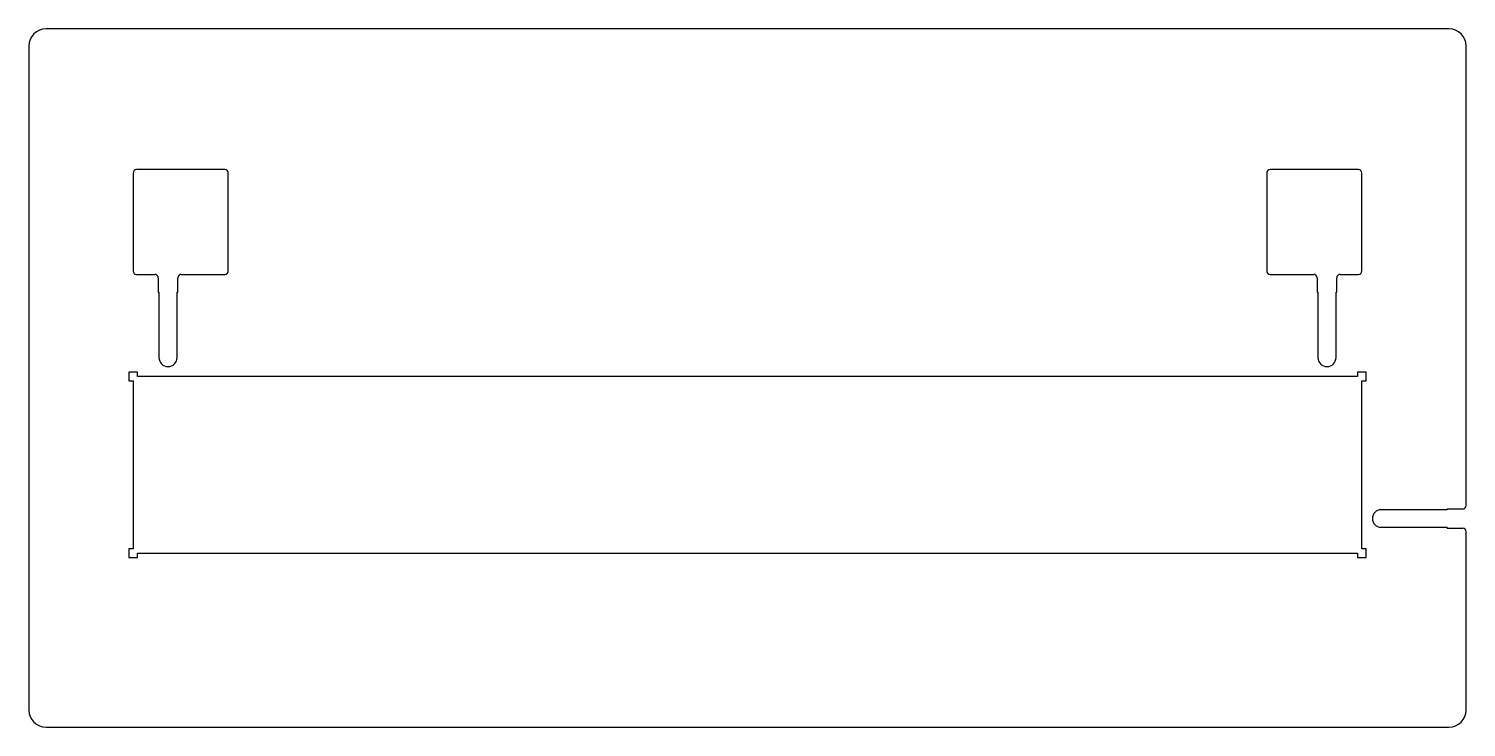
# Model space of a CAD drawing. Header units: inches. Extents: x -20.7 to 20.7, y -10 to 10.
import ezdxf

# ---------------------------------------------------------------- set-up
doc = ezdxf.new("R2010")
doc.units = ezdxf.units.IN
doc.header["$MEASUREMENT"] = 0

msp = doc.modelspace()

# ---------------------------------------------------------------- linework, layer by layer
at = {"color": 7, "linetype": 'Continuous', "lineweight": 25}
for p, q in [((20.165, 10.039), (-20.165, 10.039)), ((-20.665, 9.539), (-20.665, -9.539)), ((20.665, -3.664), (20.665, 9.539)), ((-17.665, 5.89), (-17.665, 3.079)), ((-15.027, 5.99), (-17.565, 5.99)), ((-14.927, 3.079), (-14.927, 5.89)), ((14.927, 5.89), (14.927, 3.079)), ((17.565, 5.99), (15.027, 5.99)), ((17.665, 3.079), (17.665, 5.89)), ((-17.565, 2.979), (-17.041, 2.979)), ((-16.281, 2.979), (-15.027, 2.979)), ((15.027, 2.979), (16.281, 2.979)), ((17.041, 2.979), (17.565, 2.979)), ((-16.941, 2.879), (-16.941, 2.469)), ((-16.381, 2.469), (-16.381, 2.879)), ((16.381, 2.879), (16.381, 2.469)), ((16.941, 2.469), (16.941, 2.879)), ((-16.941, 2.469), (-16.921, 2.469)), ((-16.921, 2.469), (-16.921, 0.589)), ((-16.401, 2.469), (-16.381, 2.469)), ((-16.401, 0.589), (-16.401, 2.469)), ((16.381, 2.469), (16.401, 2.469)), ((16.401, 2.469), (16.401, 0.589)), ((16.921, 2.469), (16.941, 2.469)), ((16.921, 0.589), (16.921, 2.469)), ((-17.79, 0.164), (-17.79, -0.086)), ((-17.54, 0.164), (-17.79, 0.164)), ((-17.54, 0.039), (-17.54, 0.164)), ((17.54, 0.039), (-17.54, 0.039)), ((17.54, 0.164), (17.54, 0.039)), ((17.79, 0.164), (17.54, 0.164)), ((17.79, -0.086), (17.79, 0.164)), ((-17.79, -0.086), (-17.665, -0.086)), ((-17.665, -0.086), (-17.665, -4.914)), ((17.665, -0.086), (17.79, -0.086)), ((17.665, -4.914), (17.665, -0.086)), ((20.115, -3.789), (18.215, -3.789)), ((20.115, -3.764), (20.115, -3.789)), ((20.115, -3.764), (20.565, -3.764)), ((18.215, -4.289), (20.115, -4.289)), ((20.115, -4.315), (20.115, -4.289)), ((20.115, -4.315), (20.565, -4.315)), ((20.665, -9.539), (20.665, -4.415)), ((-17.79, -4.914), (-17.79, -5.164)), ((-17.665, -4.914), (-17.79, -4.914)), ((17.79, -4.914), (17.665, -4.914)), ((17.79, -5.164), (17.79, -4.914)), ((-17.79, -5.164), (-17.54, -5.164)), ((-17.54, -5.039), (17.54, -5.039)), ((-17.54, -5.164), (-17.54, -5.039)), ((17.54, -5.039), (17.54, -5.164)), ((17.54, -5.164), (17.79, -5.164)), ((-20.165, -10.039), (20.165, -10.039))]:
    msp.add_line(p, q, dxfattribs=at)
for centre, radius, start, end in [((-20.165, 9.539), 0.5, 90, 180), ((20.165, 9.539), 0.5, 0, 90), ((-17.565, 5.89), 0.1, 90, 180), ((-15.027, 5.89), 0.1, 0, 90), ((15.027, 5.89), 0.1, 90, 180), ((17.565, 5.89), 0.1, 0, 90), ((-17.565, 3.079), 0.1, 180, 270), ((-17.041, 2.879), 0.1, 0, 90), ((-16.281, 2.879), 0.1, 90, 180), ((-15.027, 3.079), 0.1, 270, 0), ((15.027, 3.079), 0.1, 180, 270), ((16.281, 2.879), 0.1, 0, 90), ((17.041, 2.879), 0.1, 90, 180), ((17.565, 3.079), 0.1, 270, 0), ((-16.661, 0.589), 0.26, 180, 0), ((16.661, 0.589), 0.26, 180, 0), ((20.565, -3.664), 0.1, 270, 0), ((18.215, -4.039), 0.25, 90, 270), ((20.565, -4.415), 0.1, 0, 90), ((-20.165, -9.539), 0.5, 180, 270), ((20.165, -9.539), 0.5, 270, 0)]:
    msp.add_arc(centre, radius, start, end, dxfattribs=at)

doc.saveas('drawing.dxf')
